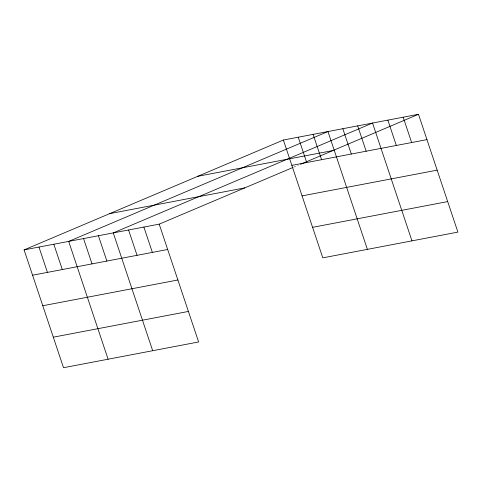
<?xml version="1.0" encoding="UTF-8"?>
<svg xmlns="http://www.w3.org/2000/svg" width="482" height="482" viewBox="0 0 482 482"><rect width="100%" height="100%" fill="white"/><g stroke="black" fill="none" stroke-linecap="round" stroke-linejoin="round"><path stroke-width="0.36" stroke-dasharray="2.41 1.81" d="M293.659 167.182L298.485 165.139"/><path stroke-width="0.72" d="M24.1 249.893L159.199 224.148L198.62 341.961L63.522 367.7L24.1 249.893L283.38 140.039L418.478 114.3L457.9 232.107L322.801 257.852L283.38 140.039M159.199 224.148L292.972 167.471M300.545 164.266L418.478 114.3M197.819 176.292L332.917 150.547M291.857 165.368L426.956 139.623M109.661 213.64L244.76 187.902M302.069 195.885L437.168 170.146M32.571 275.216L167.67 249.477M312.589 227.329L447.688 201.59M42.784 305.739L177.882 279.994M53.309 337.183L188.408 311.438M403.169 117.216L411.646 142.539M387.859 120.132L396.331 145.462M411.965 240.861L372.55 123.049L113.264 232.902L152.686 350.715M357.686 125.88L366.163 151.209M342.829 128.712L351.3 154.041M367.386 249.357L327.965 131.544L68.685 241.398L108.101 359.211M313.107 134.376L321.578 159.705M298.244 137.207L306.715 162.536M143.889 227.07L152.36 252.393M128.574 229.986L137.051 255.309M98.406 235.734L106.877 261.063M83.543 238.566L92.02 263.889M53.821 244.229L62.299 269.552M38.964 247.061L47.435 272.384"/></g></svg>
